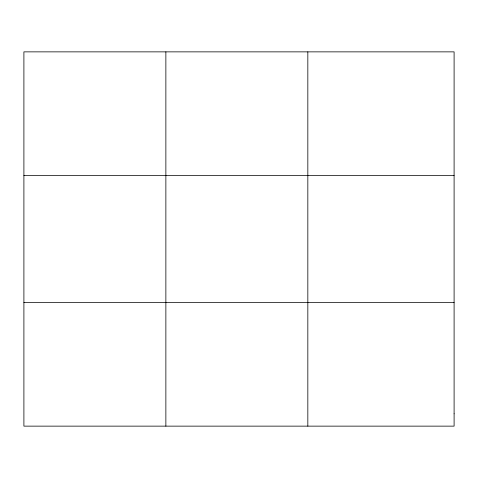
<?xml version="1.0" encoding="UTF-8"?>
<svg xmlns="http://www.w3.org/2000/svg" width="478" height="478" viewBox="0 0 478 478"><rect width="100%" height="100%" fill="white"/><g stroke="black" fill="none" stroke-linecap="round" stroke-linejoin="round"><path stroke-width="0.72" d="M165.866 51.863L165.866 426.137M307.832 51.863L307.832 426.137M23.9 175.372L454.1 175.372M23.9 302.628L454.1 302.628M454.1 413.787L454.1 426.137L23.9 426.137L23.9 51.863L454.1 51.863L454.1 413.787"/></g></svg>
